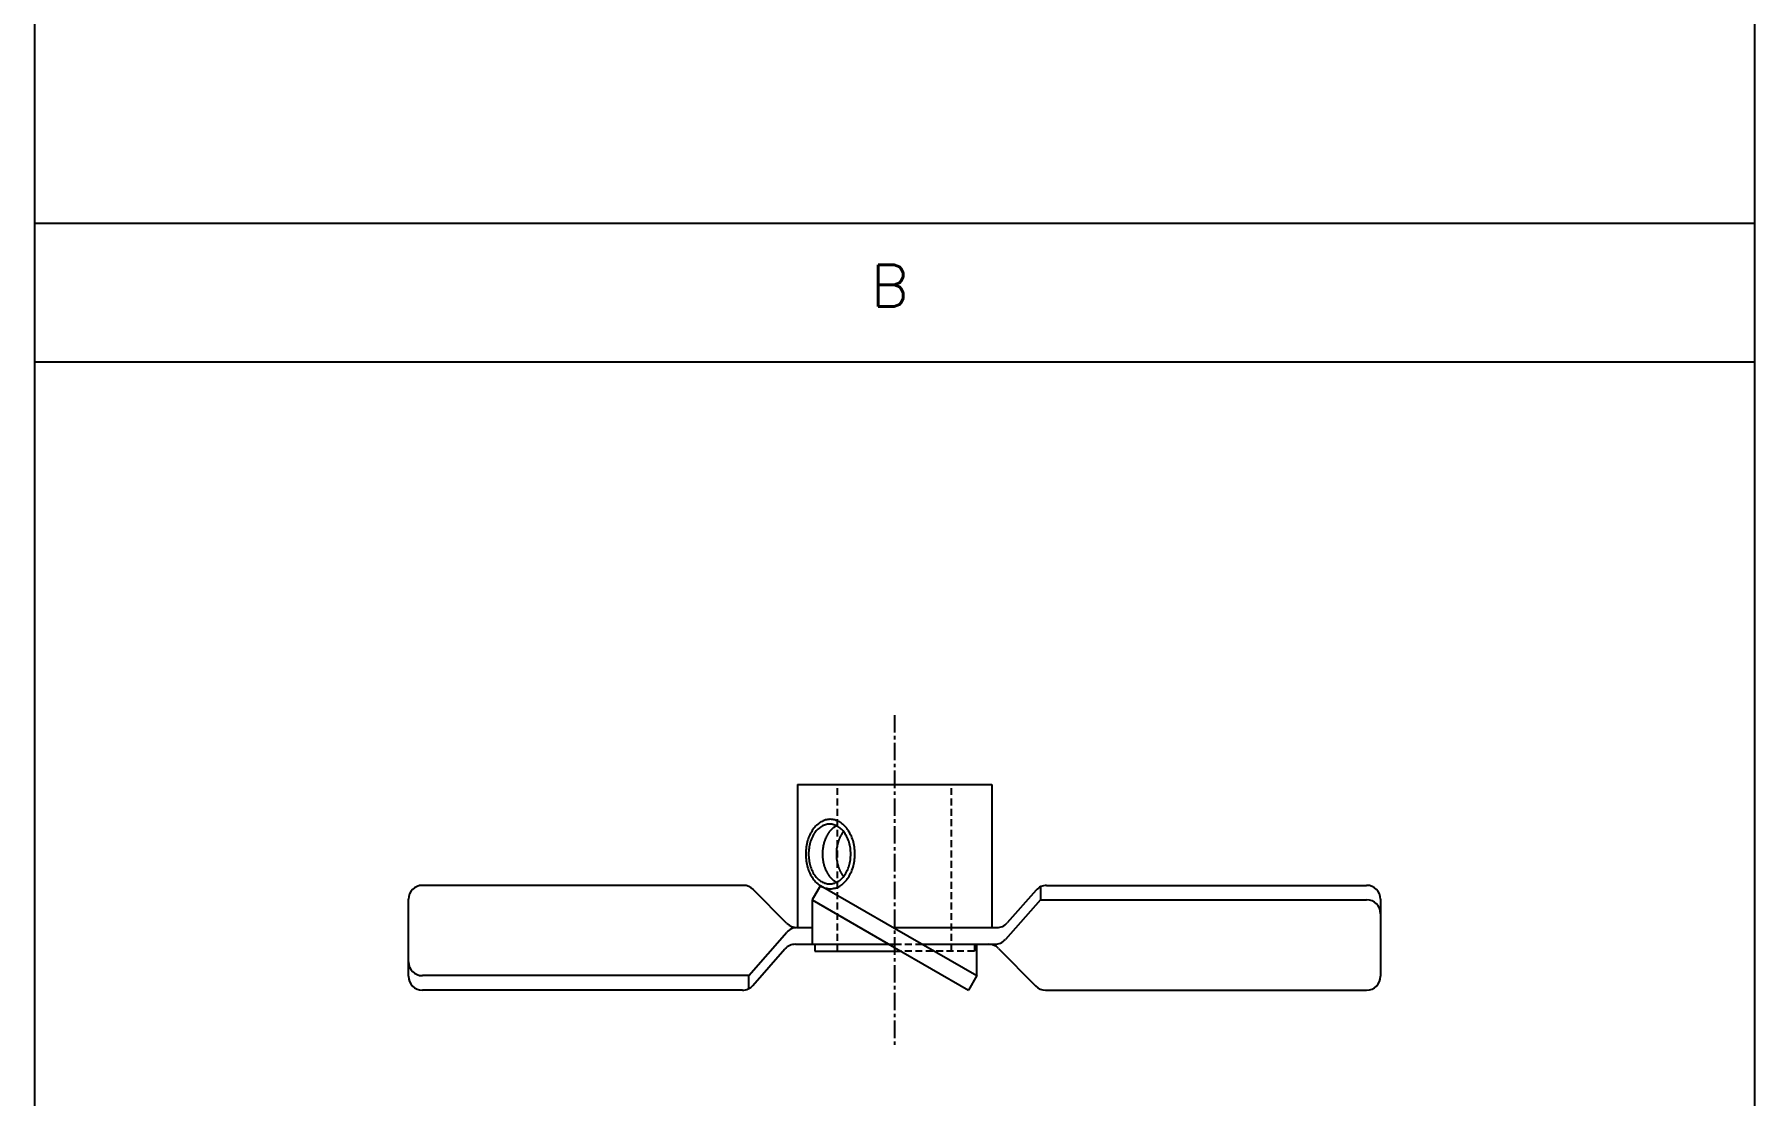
# Model space of a CAD drawing. Extents: x 248 to 1051, y 18 to 1053.
# Drawn here: x 926.9 to 1050.8, y 305.3 to 381.7 of the extents above; entities that cross this region are included whole.
import ezdxf

# ---------------------------------------------------------------- set-up
doc = ezdxf.new("R2010")
doc.units = 0
doc.linetypes.add('CENTER', pattern=[2, 1.25, -0.25, 0.25, -0.25])
doc.linetypes.add('DASHED', pattern=[0.75, 0.5, -0.25])
doc.layers.get('0').update_dxf_attribs({"linetype": 'CONTINUOUS'})
doc.layers.add('CENTER', color=1, linetype='CENTER')
doc.styles.get("Standard").update_dxf_attribs({"font": 'txt.shx', "bigfont": 'bigfont.shx'})

# ---------------------------------------------------------------- blocks, each defined once
blk = doc.blocks.new('*U1')
at = {"color": 7, "linetype": 'CONTINUOUS'}
blk.add_text('B', height=3, dxfattribs=at).set_placement((493.82, 209.6))

msp = doc.modelspace()

# ---------------------------------------------------------------- linework, layer by layer
at = {"color": 7, "linetype": 'CONTINUOUS'}
for p, q in [((926.91, 458.11), (926.91, 188.11)), ((926.91, 458.11), (926.91, 188.11)), ((1050.79, 458.11), (1050.79, 188.11)), ((1050.79, 458.11), (1050.79, 188.11)), ((1050.79, 368.11), (926.91, 368.11)), ((1050.79, 358.11), (926.91, 358.11)), ((981.85, 327.71), (988.85, 327.71)), ((981.85, 327.71), (981.85, 317.41)), ((988.85, 327.71), (995.85, 327.71)), ((995.85, 327.71), (995.85, 317.41)), ((977.97, 320.45), (954.85, 320.45)), ((981.1, 317.71), (978.68, 320.15)), ((983.52, 320.45), (982.92, 319.41)), ((983.52, 320.45), (988.85, 317.37)), ((999.05, 320.11), (996.97, 317.75)), ((999.35, 320.34), (999.35, 319.41)), ((999.8, 320.45), (1022.85, 320.45)), ((953.85, 313.91), (953.85, 319.45)), ((982.92, 319.41), (988.85, 315.98)), ((982.92, 319.41), (982.92, 316.21)), ((999.35, 319.41), (996.83, 316.55)), ((999.35, 319.41), (1022.85, 319.41)), ((1023.85, 319.45), (1023.85, 313.91)), ((981.81, 317.41), (982.92, 317.41)), ((988.85, 317.41), (996.22, 317.41)), ((988.85, 317.37), (994.78, 313.95)), ((978.35, 313.95), (981.1, 317.07)), ((981.71, 316.21), (988.46, 316.21)), ((983.1, 316.21), (983.1, 315.71)), ((988.46, 316.21), (988.85, 316.21)), ((988.85, 315.98), (994.18, 312.91)), ((990.86, 316.21), (996.08, 316.21)), ((994.6, 316.21), (994.6, 315.71)), ((994.78, 313.95), (994.78, 316.21)), ((996.34, 315.91), (999.01, 313.21)), ((978.65, 313.25), (980.96, 315.87)), ((983.1, 315.71), (988.85, 315.71)), ((988.85, 315.71), (989.33, 315.71)), ((978.35, 313.95), (954.85, 313.95)), ((978.35, 313.01), (978.35, 313.95)), ((994.78, 313.95), (994.18, 312.91)), ((977.9, 312.91), (954.85, 312.91)), ((999.72, 312.91), (1022.85, 312.91))]:
    msp.add_line(p, q, dxfattribs=at)
at = {"color": 3, "linetype": 'DASHED'}
for p, q in [((984.75, 315.71), (984.75, 327.71)), ((992.95, 315.71), (992.95, 327.71)), ((988.85, 316.21), (990.86, 316.21)), ((994.6, 315.71), (989.33, 315.71))]:
    msp.add_line(p, q, dxfattribs=at)
at = {"color": 7, "linetype": 'CONTINUOUS'}
for points in [[(984.22, 320.21, 0), (984.31, 320.21, 0), (984.4, 320.22, 0), (984.48, 320.24, 0), (984.57, 320.26, 0), (984.65, 320.28, 0), (984.74, 320.31, 0), (984.82, 320.35, 0), (984.9, 320.4, 0), (984.98, 320.45, 0), (985.06, 320.5, 0), (985.13, 320.56, 0), (985.21, 320.63, 0), (985.28, 320.7, 0), (985.35, 320.77, 0), (985.41, 320.86, 0), (985.47, 320.94, 0), (985.53, 321.03, 0), (985.59, 321.12, 0), (985.64, 321.22, 0), (985.69, 321.32, 0), (985.74, 321.42, 0), (985.78, 321.53, 0), (985.82, 321.64, 0), (985.86, 321.75, 0), (985.89, 321.87, 0), (985.92, 321.98, 0), (985.94, 322.1, 0), (985.96, 322.22, 0), (985.97, 322.34, 0), (985.98, 322.46, 0), (985.99, 322.58, 0), (985.99, 322.71, 0), (985.99, 322.83, 0), (985.98, 322.95, 0), (985.97, 323.07, 0), (985.96, 323.2, 0), (985.94, 323.31, 0), (985.92, 323.43, 0), (985.89, 323.55, 0), (985.86, 323.67, 0), (985.82, 323.78, 0), (985.78, 323.89, 0), (985.74, 323.99, 0), (985.69, 324.1, 0), (985.64, 324.2, 0), (985.59, 324.29, 0), (985.53, 324.39, 0), (985.47, 324.48, 0), (985.41, 324.56, 0), (985.35, 324.64, 0), (985.28, 324.72, 0), (985.21, 324.79, 0), (985.13, 324.85, 0), (985.06, 324.91, 0), (984.98, 324.97, 0), (984.9, 325.02, 0), (984.82, 325.06, 0), (984.74, 325.1, 0), (984.65, 325.13, 0), (984.57, 325.16, 0), (984.48, 325.18, 0), (984.4, 325.2, 0), (984.31, 325.2, 0), (984.22, 325.21, 0), (984.14, 325.2, 0), (984.05, 325.2, 0), (983.97, 325.18, 0), (983.88, 325.16, 0), (983.79, 325.13, 0), (983.71, 325.1, 0), (983.63, 325.06, 0), (983.55, 325.02, 0), (983.47, 324.97, 0), (983.39, 324.91, 0), (983.32, 324.85, 0), (983.24, 324.79, 0), (983.17, 324.72, 0), (983.1, 324.64, 0), (983.04, 324.56, 0), (982.97, 324.48, 0), (982.91, 324.39, 0), (982.86, 324.29, 0), (982.8, 324.2, 0), (982.75, 324.1, 0), (982.71, 323.99, 0), (982.66, 323.89, 0), (982.63, 323.78, 0), (982.59, 323.67, 0), (982.56, 323.55, 0), (982.53, 323.43, 0), (982.51, 323.31, 0), (982.49, 323.2, 0), (982.48, 323.07, 0), (982.47, 322.95, 0), (982.46, 322.83, 0), (982.46, 322.71, 0), (982.46, 322.58, 0), (982.47, 322.46, 0), (982.48, 322.34, 0), (982.49, 322.22, 0), (982.51, 322.1, 0), (982.53, 321.98, 0), (982.56, 321.87, 0), (982.59, 321.75, 0), (982.63, 321.64, 0), (982.66, 321.53, 0), (982.71, 321.42, 0), (982.75, 321.32, 0), (982.8, 321.22, 0), (982.86, 321.12, 0), (982.91, 321.03, 0), (982.97, 320.94, 0), (983.04, 320.86, 0), (983.1, 320.77, 0), (983.17, 320.7, 0), (983.24, 320.63, 0), (983.32, 320.56, 0), (983.39, 320.5, 0), (983.47, 320.45, 0), (983.55, 320.4, 0), (983.63, 320.35, 0), (983.71, 320.31, 0), (983.79, 320.28, 0), (983.88, 320.26, 0), (983.97, 320.24, 0), (984.05, 320.22, 0), (984.14, 320.21, 0), (984.22, 320.21, 0)], [(984.18, 320.56, 0), (984.25, 320.56, 0), (984.33, 320.57, 0), (984.4, 320.58, 0), (984.48, 320.6, 0), (984.55, 320.62, 0), (984.62, 320.65, 0), (984.69, 320.68, 0), (984.76, 320.72, 0), (984.83, 320.76, 0), (984.9, 320.81, 0), (984.96, 320.86, 0), (985.02, 320.92, 0), (985.09, 320.98, 0), (985.14, 321.05, 0), (985.2, 321.12, 0), (985.25, 321.19, 0), (985.3, 321.26, 0), (985.35, 321.34, 0), (985.4, 321.43, 0), (985.44, 321.51, 0), (985.48, 321.6, 0), (985.52, 321.69, 0), (985.55, 321.79, 0), (985.58, 321.88, 0), (985.61, 321.98, 0), (985.63, 322.08, 0), (985.65, 322.19, 0), (985.67, 322.29, 0), (985.68, 322.39, 0), (985.69, 322.5, 0), (985.7, 322.6, 0), (985.7, 322.71, 0), (985.7, 322.81, 0), (985.69, 322.92, 0), (985.68, 323.02, 0), (985.67, 323.13, 0), (985.65, 323.23, 0), (985.63, 323.33, 0), (985.61, 323.43, 0), (985.58, 323.53, 0), (985.55, 323.63, 0), (985.52, 323.72, 0), (985.48, 323.81, 0), (985.44, 323.9, 0), (985.4, 323.99, 0), (985.35, 324.07, 0), (985.3, 324.15, 0), (985.25, 324.23, 0), (985.2, 324.3, 0), (985.14, 324.37, 0), (985.09, 324.44, 0), (985.02, 324.5, 0), (984.96, 324.55, 0), (984.9, 324.6, 0), (984.83, 324.65, 0), (984.76, 324.69, 0), (984.69, 324.73, 0), (984.62, 324.76, 0), (984.55, 324.79, 0), (984.48, 324.82, 0), (984.4, 324.83, 0), (984.33, 324.85, 0), (984.25, 324.86, 0), (984.18, 324.86, 0), (984.1, 324.86, 0), (984.03, 324.85, 0), (983.96, 324.83, 0), (983.88, 324.82, 0), (983.81, 324.79, 0), (983.74, 324.76, 0), (983.67, 324.73, 0), (983.6, 324.69, 0), (983.53, 324.65, 0), (983.46, 324.6, 0), (983.4, 324.55, 0), (983.33, 324.5, 0), (983.27, 324.44, 0), (983.21, 324.37, 0), (983.16, 324.3, 0), (983.1, 324.23, 0), (983.05, 324.15, 0), (983, 324.07, 0), (982.96, 323.99, 0), (982.91, 323.9, 0), (982.88, 323.81, 0), (982.84, 323.72, 0), (982.8, 323.63, 0), (982.77, 323.53, 0), (982.75, 323.43, 0), (982.72, 323.33, 0), (982.7, 323.23, 0), (982.69, 323.13, 0), (982.67, 323.02, 0), (982.67, 322.92, 0), (982.66, 322.81, 0), (982.66, 322.71, 0), (982.66, 322.6, 0), (982.67, 322.5, 0), (982.67, 322.39, 0), (982.69, 322.29, 0), (982.7, 322.19, 0), (982.72, 322.08, 0), (982.75, 321.98, 0), (982.77, 321.88, 0), (982.8, 321.79, 0), (982.84, 321.69, 0), (982.88, 321.6, 0), (982.91, 321.51, 0), (982.96, 321.43, 0), (983, 321.34, 0), (983.05, 321.26, 0), (983.1, 321.19, 0), (983.16, 321.12, 0), (983.21, 321.05, 0), (983.27, 320.98, 0), (983.33, 320.92, 0), (983.4, 320.86, 0), (983.46, 320.81, 0), (983.53, 320.76, 0), (983.6, 320.72, 0), (983.67, 320.68, 0), (983.74, 320.65, 0), (983.81, 320.62, 0), (983.88, 320.6, 0), (983.96, 320.58, 0), (984.03, 320.57, 0), (984.1, 320.56, 0), (984.18, 320.56, 0)], [(984.68, 324.74, 0), (984.65, 324.72, 0), (984.62, 324.71, 0), (984.6, 324.69, 0), (984.57, 324.68, 0), (984.54, 324.66, 0), (984.52, 324.64, 0), (984.49, 324.62, 0), (984.46, 324.61, 0), (984.44, 324.58, 0), (984.41, 324.56, 0), (984.39, 324.54, 0), (984.36, 324.52, 0), (984.34, 324.5, 0), (984.31, 324.48, 0), (984.29, 324.45, 0), (984.27, 324.43, 0), (984.24, 324.4, 0), (984.22, 324.38, 0), (984.2, 324.35, 0), (984.17, 324.32, 0), (984.15, 324.3, 0), (984.13, 324.27, 0), (984.11, 324.24, 0), (984.09, 324.21, 0), (984.07, 324.18, 0), (984.05, 324.15, 0), (984.03, 324.12, 0), (984.01, 324.08, 0), (983.99, 324.05, 0), (983.98, 324.02, 0), (983.96, 323.99, 0), (983.94, 323.95, 0), (983.92, 323.92, 0), (983.91, 323.88, 0), (983.89, 323.85, 0), (983.88, 323.81, 0), (983.86, 323.78, 0), (983.85, 323.74, 0), (983.83, 323.71, 0), (983.82, 323.67, 0), (983.81, 323.63, 0), (983.79, 323.59, 0), (983.78, 323.56, 0), (983.77, 323.52, 0), (983.76, 323.48, 0), (983.75, 323.44, 0), (983.74, 323.4, 0), (983.73, 323.36, 0), (983.72, 323.32, 0), (983.71, 323.28, 0), (983.71, 323.24, 0), (983.7, 323.2, 0), (983.69, 323.16, 0), (983.69, 323.12, 0), (983.68, 323.08, 0), (983.68, 323.04, 0), (983.67, 323, 0), (983.67, 322.96, 0), (983.67, 322.92, 0), (983.66, 322.87, 0), (983.66, 322.83, 0), (983.66, 322.79, 0), (983.66, 322.75, 0), (983.66, 322.71, 0), (983.66, 322.67, 0), (983.66, 322.62, 0), (983.66, 322.58, 0), (983.66, 322.54, 0), (983.67, 322.5, 0), (983.67, 322.46, 0), (983.67, 322.42, 0), (983.68, 322.38, 0), (983.68, 322.34, 0), (983.69, 322.3, 0), (983.69, 322.25, 0), (983.7, 322.21, 0), (983.71, 322.17, 0), (983.71, 322.13, 0), (983.72, 322.09, 0), (983.73, 322.05, 0), (983.74, 322.01, 0), (983.75, 321.98, 0), (983.76, 321.94, 0), (983.77, 321.9, 0), (983.78, 321.86, 0), (983.79, 321.82, 0), (983.81, 321.78, 0), (983.82, 321.75, 0), (983.83, 321.71, 0), (983.85, 321.67, 0), (983.86, 321.64, 0), (983.88, 321.6, 0), (983.89, 321.57, 0), (983.91, 321.53, 0), (983.92, 321.5, 0), (983.94, 321.46, 0), (983.96, 321.43, 0), (983.98, 321.4, 0), (983.99, 321.36, 0), (984.01, 321.33, 0), (984.03, 321.3, 0), (984.05, 321.27, 0), (984.07, 321.24, 0), (984.09, 321.21, 0), (984.11, 321.18, 0), (984.13, 321.15, 0), (984.15, 321.12, 0), (984.17, 321.09, 0), (984.2, 321.07, 0), (984.22, 321.04, 0), (984.24, 321.01, 0), (984.27, 320.99, 0), (984.29, 320.96, 0), (984.31, 320.94, 0), (984.34, 320.92, 0), (984.36, 320.89, 0), (984.39, 320.87, 0), (984.41, 320.85, 0), (984.44, 320.83, 0), (984.46, 320.81, 0), (984.49, 320.79, 0), (984.52, 320.77, 0), (984.54, 320.75, 0), (984.57, 320.74, 0), (984.6, 320.72, 0), (984.62, 320.71, 0), (984.65, 320.69, 0), (984.68, 320.68, 0)], [(985.18, 324.33, 0), (985.16, 324.31, 0), (985.15, 324.29, 0), (985.13, 324.27, 0), (985.12, 324.25, 0), (985.11, 324.23, 0), (985.09, 324.21, 0), (985.08, 324.19, 0), (985.06, 324.17, 0), (985.05, 324.15, 0), (985.04, 324.12, 0), (985.02, 324.1, 0), (985.01, 324.08, 0), (985, 324.06, 0), (984.98, 324.04, 0), (984.97, 324.01, 0), (984.96, 323.99, 0), (984.95, 323.97, 0), (984.94, 323.94, 0), (984.92, 323.92, 0), (984.91, 323.9, 0), (984.9, 323.87, 0), (984.89, 323.85, 0), (984.88, 323.82, 0), (984.87, 323.8, 0), (984.86, 323.78, 0), (984.85, 323.75, 0), (984.84, 323.73, 0), (984.83, 323.7, 0), (984.82, 323.68, 0), (984.81, 323.65, 0), (984.8, 323.62, 0), (984.79, 323.6, 0), (984.79, 323.57, 0), (984.78, 323.55, 0), (984.77, 323.52, 0), (984.76, 323.49, 0), (984.76, 323.46, 0), (984.75, 323.44, 0), (984.74, 323.41, 0), (984.74, 323.38, 0), (984.73, 323.36, 0), (984.72, 323.33, 0), (984.72, 323.3, 0), (984.71, 323.27, 0), (984.71, 323.25, 0), (984.7, 323.22, 0), (984.7, 323.19, 0), (984.69, 323.16, 0), (984.69, 323.13, 0), (984.68, 323.11, 0), (984.68, 323.08, 0), (984.68, 323.05, 0), (984.67, 323.02, 0), (984.67, 322.99, 0), (984.67, 322.96, 0), (984.67, 322.94, 0), (984.66, 322.91, 0), (984.66, 322.88, 0), (984.66, 322.85, 0), (984.66, 322.82, 0), (984.66, 322.79, 0), (984.66, 322.76, 0), (984.66, 322.74, 0), (984.66, 322.71, 0), (984.66, 322.68, 0), (984.66, 322.65, 0), (984.66, 322.62, 0), (984.66, 322.59, 0), (984.66, 322.56, 0), (984.66, 322.54, 0), (984.66, 322.51, 0), (984.67, 322.48, 0), (984.67, 322.45, 0), (984.67, 322.42, 0), (984.67, 322.39, 0), (984.68, 322.37, 0), (984.68, 322.34, 0), (984.68, 322.31, 0), (984.69, 322.28, 0), (984.69, 322.25, 0), (984.7, 322.23, 0), (984.7, 322.2, 0), (984.71, 322.17, 0), (984.71, 322.14, 0), (984.72, 322.11, 0), (984.72, 322.09, 0), (984.73, 322.06, 0), (984.74, 322.03, 0), (984.74, 322, 0), (984.75, 321.98, 0), (984.76, 321.95, 0), (984.76, 321.92, 0), (984.77, 321.9, 0), (984.78, 321.87, 0), (984.79, 321.85, 0), (984.79, 321.82, 0), (984.8, 321.79, 0), (984.81, 321.77, 0), (984.82, 321.74, 0), (984.83, 321.71, 0), (984.84, 321.69, 0), (984.85, 321.67, 0), (984.86, 321.64, 0), (984.87, 321.62, 0), (984.88, 321.59, 0), (984.89, 321.57, 0), (984.9, 321.54, 0), (984.91, 321.52, 0), (984.92, 321.49, 0), (984.94, 321.47, 0), (984.95, 321.45, 0), (984.96, 321.42, 0), (984.97, 321.4, 0), (984.98, 321.38, 0), (985, 321.36, 0), (985.01, 321.33, 0), (985.02, 321.31, 0), (985.04, 321.29, 0), (985.05, 321.27, 0), (985.06, 321.25, 0), (985.08, 321.23, 0), (985.09, 321.21, 0), (985.11, 321.19, 0), (985.12, 321.17, 0), (985.13, 321.15, 0), (985.15, 321.13, 0), (985.16, 321.11, 0), (985.18, 321.09, 0)]]:
    msp.add_polyline3d(points, dxfattribs=at)
for centre, start, end in [((954.85, 319.45), 90, 180), ((977.97, 319.45), 44.6278, 90), ((999.8, 319.45), 90, 138.6246), ((1022.85, 319.45), 0, 90), ((1022.85, 318.41), 0, 90), ((981.81, 318.41), 224.6278, 270), ((981.85, 316.41), 90, 138.6246), ((996.22, 318.41), 270, 318.6246), ((981.71, 315.21), 90, 138.6246), ((995.63, 315.21), 44.6278, 90), ((996.08, 317.21), 270, 318.6246), ((954.85, 314.95), 180, 270), ((954.85, 313.91), 180, 270), ((1022.85, 313.91), 270, 0), ((977.9, 313.91), 270, 318.6246), ((999.72, 313.91), 224.6278, 270)]:
    msp.add_arc(centre, 1, start, end, dxfattribs=at)
at = {"layer": 'CENTER', "color": 1, "linetype": 'CENTER'}
msp.add_line((988.85, 332.71), (988.85, 308.71), dxfattribs=at)

# ---------------------------------------------------------------- block references
at = {"color": 7, "linetype": 'CONTINUOUS'}
msp.add_blockref('*U1', (493.33, 152.52), dxfattribs=at)

doc.saveas('drawing.dxf')
